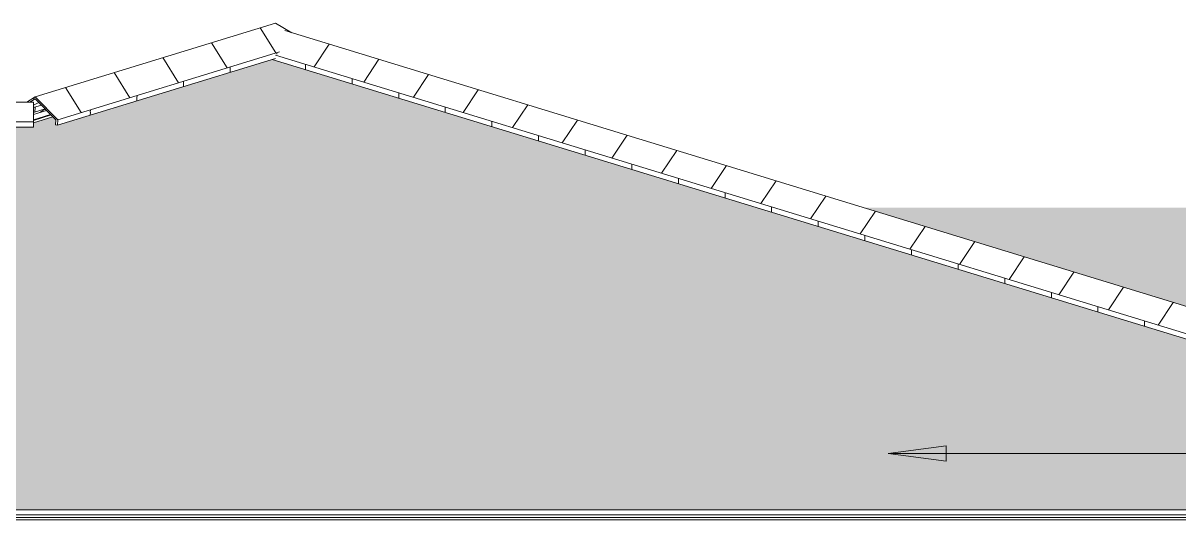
# Model space of a CAD drawing. Header units: millimetres. Extents: x -35517 to 139323, y -3702 to 5999.
# Drawn here: x 41914 to 47874, y 3380 to 5938 of the extents above; entities that cross this region are included whole.
import ezdxf

# ---------------------------------------------------------------- set-up
doc = ezdxf.new("R2010")
doc.units = ezdxf.units.MM
for name, color, linetype, lineweight in [('A-ROOF', 132, 'Continuous', 9), ('A-ROOF-OTLN', 132, 'Continuous', 5), ('A-ROOF-PATT', 132, 'Continuous', 9), ('G-ANNO-TEXT', 231, 'Continuous', 5)]:
    doc.layers.add(name, color=color, linetype=linetype, lineweight=lineweight)

msp = doc.modelspace()

# ---------------------------------------------------------------- hatches: boundary and pattern name
at = {"layer": 'A-ROOF-PATT', "lineweight": 5}
h = msp.add_hatch(dxfattribs=at)
h.set_pattern_fill('FP_78', color=256, style=0, pattern_type=2)
h.set_pattern_definition([(122.253, (42674.46, 5695.7), (-299.51, -0.002), [])])
h.paths.add_polyline_path([(42093, 5440.6), (43236.8, 5790.4), (43263.1, 5900.6), (43300.3, 5889.2), (43215.3, 5938.3), (41976, 5559.4)])
h = msp.add_hatch(dxfattribs=at)
h.set_pattern_fill('FP_52', color=256, style=0, pattern_type=2)
h.set_pattern_definition([(56.205, (47037.64, 4676), (-308.4, -0.001), [])])
h.paths.add_polyline_path([(50860, 3436.8), (50983.8, 3540.1), (43263.1, 5900.6), (43236.8, 5790.4), (43216.1, 5773.8), (50255.4, 3621.6)])
h = msp.add_hatch(dxfattribs=at)
h.set_pattern_fill('FP_74', color=256, style=0, pattern_type=2)
h.set_pattern_definition([(86.428, (42741.24, 5632.9), (-235.87, -0.002), [])])
h.paths.add_polyline_path([(42092.2, 5428.5), (43216, 5772.1), (43216.1, 5773.8), (43236.8, 5790.4), (42093, 5440.6)])
h = msp.add_hatch(dxfattribs=at)
h.set_pattern_fill('FP_46', color=256, style=0, pattern_type=2)
h.set_pattern_definition([(0, (19823.2, 3973.174), (323.85, 44.557), [76.2, -63.5, 88.9, -38.1, -165.1]), (0, (19823.2, 3973.174), (323.85, 44.557), [-266.7, 114.3, -50.8]), (0, (19899.4, 3975.03), (323.85, 44.557), [63.5, -241.3, 50.8, -76.2]), (0, (20051.8, 3970.39), (323.85, 44.557), [38.1, -393.7]), (90, (19823.2, 3973.17), (-107.95, 44.557), [42.701, -135.529]), (90, (19899.4, 3973.17), (-107.95, 44.557), [41.773, -136.457]), (90, (19962.9, 3973.17), (-107.95, 44.557), [38.988, -139.242]), (90, (20051.8, 3970.39), (-107.95, 44.557), [42.701, -135.529]), (90, (20089.9, 3970.39), (-107.95, 44.557), [42.701, -135.529]), (90, (20204.2, 3973.17), (-107.95, 44.557), [40.844, -137.385])])
h.paths.add_polyline_path([(19379.2, 3431.1), (19409.9, 3431.1), (19409.9, 3435.3), (19383.3, 3457.6), (19296.8, 3431.1)])
h.paths.add_polyline_path([(39802.2, 3431.1), (50788.5, 3431.1), (43198.3, 5751.7), (42091.3, 5413.3), (42080.7, 5414.6), (42082.2, 5440.6), (42067.7, 5455.4), (41967.8, 5424.8), (41967.8, 5402.9), (25941.2, 5402.9), (19492, 3431.1), (37188.9, 3431.1)])
h.paths.add_polyline_path([(50983.8, 3431.1), (50897.3, 3457.6), (50870.6, 3435.3), (50870.6, 3431.1)])
h = msp.add_hatch(dxfattribs=at)
h.set_pattern_fill('FP_75', color=256, style=0, pattern_type=2)
h.set_pattern_definition([(86.428, (42740.77, 5619.33), (-235.87, -0.002), [])])
h.paths.add_polyline_path([(42091.3, 5413.3), (43215, 5756.8), (43216, 5772.1), (42092.2, 5428.5)])
h = msp.add_hatch(dxfattribs=at)
h.set_pattern_fill('FP_49', color=256, style=0, pattern_type=2)
h.set_pattern_definition([(90, (46975.77, 4604.5), (-240.416, 1e-14), [])])
h.paths.add_polyline_path([(50860, 3409.3), (50860, 3424.6), (43215.3, 5761.8), (43215, 5756.8), (43198.3, 5751.7), (50736.3, 3447.1)])
h = msp.add_hatch(dxfattribs=at)
h.set_pattern_fill('FP_48', color=256, style=0, pattern_type=2)
h.set_pattern_definition([(90, (46975.77, 4618.24), (-240.416, 1e-14), [])])
h.paths.add_polyline_path([(50860, 3424.6), (50860, 3436.8), (43216.1, 5773.8), (43215.3, 5761.8), (50736.3, 3462.5)])
h = msp.add_hatch(dxfattribs=at)
h.set_pattern_fill('FP_73', color=256, style=0, pattern_type=2)
h.set_pattern_definition([(90, (41968.86, 5486.34), (-240.42, 1e-14), [])])
h.paths.add_polyline_path([(42091.3, 5413.3), (42093, 5440.6), (41976, 5559.4), (41933.4, 5530.8), (41948, 5530.8), (41975.4, 5549.2), (42082.3, 5440.6), (42080.7, 5414.6)])
h = msp.add_hatch(dxfattribs=at)
h.set_pattern_fill('FP_76', color=256, style=0, pattern_type=2)
h.set_pattern_definition([(29.159, (42536.09, 5698.86), (-119.377, -0.0008), [])])
h.paths.add_polyline_path([(41967.8, 5503.4), (42008.3, 5515.8), (41975.4, 5549.2), (41948, 5530.8), (41967.8, 5530.8), (41967.8, 5520.7)])
h = msp.add_hatch(dxfattribs=at)
h.set_pattern_fill('FP_55', color=256, style=0, pattern_type=2)
h.set_pattern_definition([(90, (33855.06, 5480.25), (-340, 2e-14), [])])
h.paths.add_polyline_path([(41967.8, 5429.7), (41967.8, 5530.8), (25821.4, 5530.8), (25829.6, 5523.9), (25833.8, 5429.7), (41668.5, 5429.7)])
h.paths.add_polyline_path([(25799.8, 5528.3), (25807.8, 5530.8), (25801.3, 5530.8)])
h = msp.add_hatch(dxfattribs=at)
h.set_pattern_fill('FP_77', color=256, style=0, pattern_type=2)
h.set_pattern_definition([(86.43, (42455.3, 5639.7), (-235.87, -0.002), [])])
h.paths.add_polyline_path([(41967.8, 5477.9), (42027.5, 5496.2), (42008.3, 5515.8), (41967.8, 5503.4)])
h = msp.add_hatch(dxfattribs=at)
h.set_pattern_fill('FP_72', color=256, style=0, pattern_type=2)
h.set_pattern_definition([(34.74, (39269.14, 4675.995), (-143.142, -0.001), [])])
h.paths.add_polyline_path([(41967.8, 5468.3), (42034.8, 5488.8), (42027.5, 5496.2), (41967.8, 5477.9), (41967.8, 5469.5)])
h = msp.add_hatch(dxfattribs=at)
h.set_pattern_fill('FP_68', color=256, style=0, pattern_type=2)
h.set_pattern_definition([(90, (39207.27, 4618.24), (-240.416, 1e-14), [])])
h.paths.add_polyline_path([(41967.8, 5456.1), (42044, 5479.4), (42034.8, 5488.8), (41967.8, 5468.3)])
h = msp.add_hatch(dxfattribs=at)
h.set_pattern_fill('FP_53', color=256, style=0, pattern_type=2)
h.set_pattern_definition([(90, (33855.06, 5423.8), (-340, 2e-14), [])])
h.paths.add_polyline_path([(39802.2, 5417.9), (41967.8, 5417.9), (41967.8, 5429.7), (25833.8, 5429.7), (25878.6, 5417.9), (34575.5, 5417.9)])
h = msp.add_hatch(dxfattribs=at)
h.set_pattern_fill('FP_69', color=256, style=0, pattern_type=2)
h.set_pattern_definition([(90, (39207.27, 4604.5), (-240.416, 1e-14), [])])
h.paths.add_polyline_path([(41967.8, 5440.8), (42055.6, 5467.7), (42044, 5479.4), (41967.8, 5456.1), (41967.8, 5443.5)])
h = msp.add_hatch(dxfattribs=at)
h.set_pattern_fill('FP_70', color=256, style=0, pattern_type=2)
h.set_pattern_definition([(17, (39212.57, 4596.82), (-240.416, 0.0001), [])])
h.paths.add_polyline_path([(41967.8, 5437.5), (42058.1, 5465.2), (42055.6, 5467.7), (41967.8, 5440.6)])
h = msp.add_hatch(dxfattribs=at)
h.set_pattern_fill('FP_71', color=256, style=0, pattern_type=2)
h.set_pattern_definition([(123.795, (39387.58, 4670.12), (-308.4, 0.001), [])])
h.paths.add_polyline_path([(41967.8, 5424.8), (42067.7, 5455.4), (42058.1, 5465.2), (41967.8, 5437.5), (41967.8, 5428.3)])
h = msp.add_hatch(dxfattribs=at)
h.set_pattern_fill('FP_54', color=256, style=0, pattern_type=2)
h.set_pattern_definition([(90, (33855.8, 5410.36), (-340, 2e-14), [])])
h.paths.add_polyline_path([(39802.2, 5402.9), (41967.8, 5402.9), (41967.8, 5417.9), (25878.6, 5417.9), (25890.2, 5414.8), (25890.2, 5402.9), (34575.5, 5402.9)])
h = msp.add_hatch(dxfattribs=at)
h.set_pattern_fill('FP_43', color=252, style=0, pattern_type=2)
h.set_pattern_definition([(0, (19823.2, -7484.285), (323.85, 76.2), [76.2, -63.5, 88.9, -38.1, -165.1]), (0, (19823.2, -7484.285), (323.85, 76.2), [-266.7, 114.3, -50.8]), (0, (19899.4, -7481.11), (323.85, 76.2), [63.5, -241.3, 50.8, -76.2]), (0, (20051.8, -7489.05), (323.85, 76.2), [38.1, -393.7]), (90, (19823.2, -7484.28), (-107.95, 76.2), [73.025, -231.775]), (90, (19899.4, -7484.28), (-107.95, 76.2), [71.438, -233.363]), (90, (19962.9, -7484.28), (-107.95, 76.2), [66.675, -238.125]), (90, (20051.8, -7489.05), (-107.95, 76.2), [73.025, -231.775]), (90, (20089.9, -7489.05), (-107.95, 76.2), [73.025, -231.775]), (90, (20204.2, -7484.28), (-107.95, 76.2), [69.85, -234.95])])
h.paths.add_polyline_path([(19653.6, 4027.3), (20883.5, 4027.3), (24026.5, 4988.2), (19653.6, 4988.2), (19653.6, 4661.8)])
h.paths.add_polyline_path([(50553.6, 4027.3), (50553.6, 4988.2), (46247.5, 4988.2), (49390.5, 4027.3), (50400.6, 4027.3)])
at = {"layer": 'G-ANNO-TEXT'}
msp.add_hatch(color=7, dxfattribs=at).paths.add_polyline_path([(46374.2, 3721.9), (46674.2, 3682.4), (46674.2, 3761.4)])

# ---------------------------------------------------------------- linework, layer by layer
at = {"layer": 'A-ROOF'}
for p, q in [((42067.7, 5455.4), (41967.8, 5424.8)), ((50983.8, 3405), (19296.8, 3405)), ((19492, 3431.1), (50788.5, 3431.1))]:
    msp.add_line(p, q, dxfattribs=at)
at = {"layer": 'A-ROOF-OTLN'}
for p, q in [((41976, 5559.4), (43215.3, 5938.3)), ((43215.3, 5938.3), (43300.3, 5889.2)), ((43263.1, 5900.6), (50983.8, 3540.1)), ((43236.8, 5790.4), (42093, 5440.6)), ((42091.3, 5413.3), (43215, 5756.8)), ((43198.3, 5751.7), (50860, 3409.3)), ((50860, 3436.8), (43216.1, 5773.8)), ((41976, 5559.4), (41933.4, 5530.8)), ((41948, 5530.8), (41975.4, 5549.2)), ((41975.4, 5549.2), (42082.3, 5440.6)), ((42093, 5440.6), (41976, 5559.4)), ((25821.4, 5530.8), (41967.8, 5530.8)), ((41967.8, 5530.8), (41967.8, 5402.9)), ((41967.8, 5503.4), (42008.3, 5515.8)), ((41967.8, 5477.9), (42027.5, 5496.2)), ((42034.8, 5488.8), (41967.8, 5468.3)), ((41967.8, 5429.7), (25833.8, 5429.7)), ((41967.8, 5440.8), (42055.6, 5467.7)), ((41967.8, 5437.5), (42058.1, 5465.2)), ((42082.3, 5440.6), (42080.7, 5414.6)), ((42091.3, 5413.3), (42093, 5440.6)), ((25890.2, 5402.9), (41967.8, 5402.9)), ((42080.7, 5414.6), (42091.3, 5413.3)), ((51083.8, 3392.3), (19196.8, 3392.3)), ((51083.8, 3379.6), (19196.8, 3379.6))]:
    msp.add_line(p, q, dxfattribs=at)
at = {"layer": 'G-ANNO-TEXT', "color": 7}
for p, q in [((46674.2, 3761.4), (46374.2, 3721.9)), ((46674.2, 3682.4), (46674.2, 3761.4)), ((46374.2, 3721.9), (46674.2, 3682.4)), ((46374.2, 3721.9), (53493.5, 3721.9))]:
    msp.add_line(p, q, dxfattribs=at)

doc.saveas('drawing.dxf')
